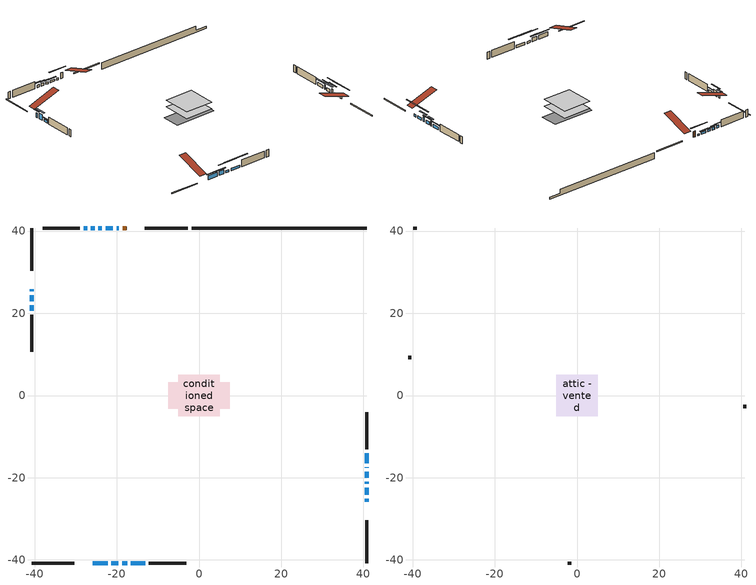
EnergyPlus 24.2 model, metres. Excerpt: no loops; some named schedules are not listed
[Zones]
conditioned space
 floor adiabatic (AdiabaticFloorConstruction): -5.1,-5.1 -5.1,5.1 5.1,5.1 5.1,-5.1 z0.79
 floor foundation (Slab1 construction): -7.45,-3.19 -7.45,3.19 7.45,3.19 7.45,-3.19 z-1.44
 wall outside (RimJoist1 construction): -2.74,40.74 -13.16,40.74 / -40.74,-40.74 -30.32,-40.74 / -40.74,40.74 -40.74,30.32 / 40.74,-40.74 40.74,-30.32 z0.79:1.09
 wall outside (AdiabaticWallConstruction 1): -17.63,40.74 -18.55,40.74 z0.79:2.82
 wall outside (AdiabaticWallConstruction): -40.74,25.85 -40.74,25.36 / 40.74,-21.47 40.74,-20.99 z0.79:2.39; -25.84,-40.74 -22.24,-40.74 / -21.31,-40.74 -19.63,-40.74 z0.79:2.19; -40.74,24.43 -40.74,22.93 z0.79:2.77; -40.74,22.01 -40.74,20.56 z0.79:1.63; 40.74,-25.85 40.74,-25.08 / 40.74,-24.15 40.74,-22.4 / -16.55,-40.74 -13.09,-40.74 z0.79:1.65; -19.47,40.74 -20.01,40.74 z0.79:1.38; -18.7,-40.74 -17.48,-40.74 z0.79:1.53; 40.74,-20.06 40.74,-18.56 z0.79:1.86; 40.74,-17.63 40.74,-17.45 z0.79:2.42; 40.74,-16.53 40.74,-14.01 z0.79:1.83; -20.94,40.74 -22.69,40.74 / -23.62,40.74 -24.48,40.74 z0.79:1.48; -25.41,40.74 -26.3,40.74 z0.79:1.73; -27.23,40.74 -28.07,40.74 z0.79:1.68
 wall outside (Wall1 construction): -29,40.74 -38.02,40.74 / -12.17,-40.74 -3.14,-40.74 / -40.74,19.63 -40.74,10.6 / 40.74,-13.08 40.74,-4.06 z0.79:3.23
 wall foundation (FoundationWall1 construction): -1.81,40.74,-1.44 -1.81,40.74,0.79 36.49,40.74,0.79 36.49,40.74,-0.71 40.74,40.74,-0.71 40.74,40.74,-1.44
 window (WindowConstruction 11): -40.74,25.84 -40.74,25.36 z0.79:2.39
 window (WindowConstruction 7): -25.84,-40.74 -22.24,-40.74 z0.79:2.19
 window (WindowConstruction 8): -21.31,-40.74 -19.63,-40.74 z0.79:2.19
 window (WindowConstruction 9): -40.74,24.43 -40.74,22.93 z0.79:2.77
 window (WindowConstruction 10): -40.74,22.01 -40.74,20.56 z0.79:1.63
 window (WindowConstruction 13): 40.74,-25.84 40.74,-25.08 z0.79:1.65
 window (WindowConstruction 14): 40.74,-24.15 40.74,-22.4 z0.79:1.65
 window (WindowConstruction 15): -19.48,40.74 -20.01,40.74 z0.79:1.38
 window (WindowConstruction 16): -18.7,-40.74 -17.48,-40.74 z0.79:1.53
 window (WindowConstruction 12): 40.74,-21.47 40.74,-20.99 z0.79:2.39
 window (WindowConstruction 17): -16.55,-40.74 -13.1,-40.74 z0.79:1.65
 window (WindowConstruction): 40.74,-20.06 40.74,-18.56 z0.79:1.86
 window (WindowConstruction 1): 40.74,-17.63 40.74,-17.46 z0.79:2.41
 window (WindowConstruction 2): 40.74,-16.53 40.74,-14.01 z0.79:1.83
 window (WindowConstruction 3): -20.94,40.74 -22.69,40.74 z0.79:1.48
 window (WindowConstruction 4): -23.62,40.74 -24.48,40.74 z0.79:1.48
 window (WindowConstruction 5): -25.41,40.74 -26.3,40.74 z0.79:1.73
 window (WindowConstruction 6): -27.23,40.74 -28.07,40.74 z0.79:1.68
 door (Door): -17.64,40.74 -18.55,40.74 z0.79:2.82
 ceiling adiabatic (AdiabaticFloorConstruction): 5.1,-5.1 5.1,5.1 -5.1,5.1 -5.1,-5.1 z0.79
attic - vented
 floor to conditioned space (Floor1 construction Reversed): -5.1,-5.1 -5.1,5.1 5.1,5.1 5.1,-5.1 z3.23
 wall outside (Wall2 construction): -38.95,40.74 -39.82,40.74 / -2.21,-40.74 -1.35,-40.74 / -40.74,9.67 -40.74,8.81 / 40.74,-3.13 40.74,-2.27 z0.79:3.23
 roof outside (Roof1 construction): -16.71,40.74,3.23 -16.71,30.81,6.54 -14.09,30.81,6.54 -14.09,40.74,3.23; -26.77,-40.74,3.23 -26.77,-30.81,6.54 -29.39,-30.81,6.54 -29.39,-40.74,3.23; -40.74,26.77,3.23 -30.81,26.77,6.54 -30.81,29.39,6.54 -40.74,29.39,3.23; 40.74,-26.77,3.23 30.81,-26.77,6.54 30.81,-29.39,6.54 40.74,-29.39,3.23
shading: -40.74,24.45 -40.74,26.76 -41.04,26.76 -41.04,24.45 z3.3; -21.63,-40.74 -26.45,-40.74 -26.45,-41.04 -21.63,-41.04 z2.8; -19.02,-40.74 -21.92,-40.74 -21.92,-41.04 -19.02,-41.04 z2.8; -40.74,21.72 -40.74,25.65 -41.04,25.65 -41.04,21.72 z3.99; -40.74,19.95 -40.74,22.61 -41.04,22.61 -41.04,19.95 z2.24; 40.74,-21.42 40.74,-29.5 41.04,-29.5 41.04,-21.42 z5.31; 40.74,-18.74 40.74,-27.81 41.04,-27.81 41.04,-18.74 z5.31; -23.06,40.74 -16.42,40.74 -16.42,41.04 -23.06,41.04 z4.43; -14.43,-40.74 -21.75,-40.74 -21.75,-41.04 -14.43,-41.04 z4.58; 40.74,-19.47 40.74,-22.99 41.04,-22.99 41.04,-19.47 z3.91; -10.04,-40.74 -19.6,-40.74 -19.6,-41.04 -10.04,-41.04 z4.7; 40.74,-17.34 40.74,-21.28 41.04,-21.28 41.04,-17.34 z3.08; 40.74,-16.24 40.74,-18.85 41.04,-18.85 41.04,-16.24 z3.63; 40.74,-13.1 40.74,-17.44 41.04,-17.44 41.04,-13.1 z2.74; -23.3,40.74 -20.33,40.74 -20.33,41.04 -23.3,41.04 z2.09; -25.09,40.74 -23.01,40.74 -23.01,41.04 -25.09,41.04 z2.09; -26.91,40.74 -24.8,40.74 -24.8,41.04 -26.91,41.04 z2.34; -28.98,40.74 -26.32,40.74 -26.32,41.04 -28.98,41.04 z2.59
[Building]
Building 1: Terrain=Suburbs
[Site:Location]
Calgary Intl AP_AB: Latitude {deg}=51.11; Longitude {deg}=-114.02; Time Zone {hr}=-7; Elevation {m}=1084; Keep Site Location Information=Yes
[Site:GroundTemperature:Shallow]
0.326196, -1.55603, -1.70677, -0.813554, 2.7722, 6.34125, 9.43543, 11.3955, 11.562, 9.96783, 6.95256, 3.49299
[Site:WaterMainsTemperature]
Calculation Method=Schedule; Temperature Schedule=mains temperature schedule
[Material] Roughness=Rough; Thermal Absorptance=0.9
Name | Thickness {m} | Conductivity {W/m-K} | Density {kg/m3} | Specific Heat {J/kg-K} | Solar Absorptance | Visible Absorptance
asphalt or fiberglass shingles | 0.00635 | 0.162714 | 1121.4 | 1465.45 | 0.4 | 0.4
ceiling loosefill ins | 0.254 | 0.0480833 | 16.02 | 1046.75 | 0.7 | 0.7
ceiling stud and cavity | 0.1397 | 0.205005 | 65.682 | 1177.47 | 0.7 | 0.7
concrete 4.0 in. | 0.1016 | 1.803125 | 2242.8 | 837.4 | 0.7 | 0.7
concrete 8.0 in. | 0.2032 | 1.803125 | 2242.8 | 837.4 | 0.7 | 0.7
door material | 0.04445 | 0.053851 | 512.64 | 1214.23 | 0.7 | 0.7
exterior vertical ins | 0.0795629 | 0.029427 | 32.04 | 1214.23 | 0.7 | 0.7
floor covering | 0.0127 | 0.0433444 | 54.468 | 1339.84 | 0.6 | 0.6
floor rigid ins; wall rigid ins 1 | 0.512978 | 0.029427 | 32.04 | 1214.23 | 0.7 | 0.7
floor stud and cavity | 0.1397 | 1.75129 | 37.0049 | 1207.88 | 0.7 | 0.7
furniture material conditioned space 1 | 0.1524 | 0.115458 | 640.8 | 1214.23 | 0.6 | 0.6
gypsum board | 0.0127 | 0.160291 | 801 | 837.4 | 0.6 | 0.6
gypsum board 1 | 0.0127 | 0.160291 | 801 | 837.4 | 0.7 | 0.7
osb sheathing 0.5 in. | 0.0127 | 0.115458 | 512.64 | 1214.23 | 0.7 | 0.7
osb sheathing 0.75 in. | 0.01905 | 0.115458 | 512.64 | 1214.23 | 0.7 | 0.7
osb sheathing 2.0 in. | 0.0508 | 0.115458 | 512.64 | 1214.23 | 0.7 | 0.7
rim joist rigid ins; wall rigid ins | 0.051816 | 0.029427 | 32.04 | 1214.23 | 0.7 | 0.7
rim joist stud and cavity | 0.0508 | 0.065039 | 125.044 | 1163.47 | 0.6 | 0.6
wall stud and cavity | 0.1397 | 0.785599 | 139.0536 | 1170.24 | 0.7 | 0.7
wall stud and cavity 1 | 0.0889 | 6.9971 | 50.32683 | 1063.81 | 0.6 | 0.6
wall stud and cavity 2 | 0.0889 | 0.380278 | 52.3479 | 1209.89 | 0.7 | 0.7
wall stud and cavity 3 | 0.0889 | 0.391764 | 83.0341 | 1211.67 | 0.7 | 0.7
wood siding | 0.0254 | 0.102417 | 544.68 | 1172.36 | 0.4 | 0.4
wood siding 1 | 0.00254 | 0.102417 | 544.68 | 1172.36 | 0.4 | 0.4
wood siding 2; wood siding 3; wood siding 4 | 0.0254 | 0.102417 | 544.68 | 1172.36 | 0.7 | 0.7
[WindowMaterial:SimpleGlazingSystem]
Name | U-Factor {W/m2-K} | Solar Heat Gain Coefficient
WindowMaterial | 1.84081 | 0.51
WindowMaterial 1 | 2.2025 | 0.38
WindowMaterial 10 | 1.885096 | 0.49
WindowMaterial 11 | 1.831155 | 0.51
WindowMaterial 12 | 1.967427 | 0.45
WindowMaterial 13 | 1.862384 | 0.5
WindowMaterial 14 | 2.11051 | 0.37
WindowMaterial 15 | 2.38873 | 0.49
WindowMaterial 16 | 1.86352 | 0.5
WindowMaterial 2 | 1.80447 | 0.53
WindowMaterial 3 | 1.910647 | 0.48
WindowMaterial 4 | 1.98787 | 0.44
WindowMaterial 5 | 1.92711 | 0.47
WindowMaterial 6 | 1.79084 | 0.53
WindowMaterial 7 | 1.788 | 0.54
WindowMaterial 8 | 1.947554 | 0.46
WindowMaterial 9 | 2.06906 | 0.54
[Construction]
AdiabaticFloorConstruction: floor stud and cavity, floor rigid ins, osb sheathing 0.75 in., floor covering
AdiabaticWallConstruction: wood siding 3, wall rigid ins 1, wall stud and cavity 2, gypsum board
AdiabaticWallConstruction 1: wood siding 4, wall rigid ins 1, wall stud and cavity 2, gypsum board
Door: door material
Floor1 construction Reversed: gypsum board, ceiling stud and cavity, ceiling loosefill ins
FoundationWall1 construction: concrete 8.0 in., gypsum board 1
furniture construction conditioned space 1: furniture material conditioned space 1
PartitionWallConstruction: gypsum board, wall stud and cavity 3, gypsum board
RimJoist1 construction: wood siding 2, rim joist rigid ins, osb sheathing 2.0 in., rim joist stud and cavity
Roof1 construction: asphalt or fiberglass shingles
Slab1 construction: concrete 4.0 in.
Wall1 construction: wood siding, wall rigid ins, osb sheathing 0.5 in., wall stud and cavity, gypsum board
Wall2 construction: wood siding 1, wall stud and cavity 1
WindowConstruction: WindowMaterial
WindowConstruction 1: WindowMaterial 1
WindowConstruction 10: WindowMaterial 10
WindowConstruction 11; WindowConstruction 12: WindowMaterial 11
WindowConstruction 13: WindowMaterial 12
WindowConstruction 14: WindowMaterial 13
WindowConstruction 15: WindowMaterial 14
WindowConstruction 16: WindowMaterial 15
WindowConstruction 17: WindowMaterial 16
WindowConstruction 2: WindowMaterial 2
WindowConstruction 3: WindowMaterial 3
WindowConstruction 4: WindowMaterial 4
WindowConstruction 5: WindowMaterial 5
WindowConstruction 6: WindowMaterial 6
WindowConstruction 7: WindowMaterial 7
WindowConstruction 8: WindowMaterial 8
WindowConstruction 9: WindowMaterial 9
[Zone] Multiplier=1; Part of Total Floor Area=Yes
Name | Volume {m3}
attic - vented | 55.8661
conditioned space | 502.4
[Space]
Name | Zone | Volume {m3}
attic - vented 1 | attic - vented | 55.8661
conditioned space 1 | conditioned space | 502.4
[ZoneInfiltration:EffectiveLeakageArea]
infil attic - vented 1: Zone or Space=attic - vented 1; Schedule=Always On Discrete; Effective Air Leakage Area {cm2}=3564.34; Stack Coefficient=0.000399757; Wind Coefficient=1.35088e-05
[ZoneMixing]
whole house fan mix: Zone or Space=attic - vented; Schedule=Always On Continuous; Design Flow Rate Calculation Method=Flow/Zone; Design Flow Rate {m3/s}=0; Source Zone or Space=conditioned space
[SurfaceProperty:ExposedFoundationPerimeter]
Slab1: Exposed Perimeter Calculation Method=TotalExposedPerimeter; Total Exposed Perimeter {m}=42.551
[InternalMass] Zone or ZoneList=conditioned space; Space or SpaceList=conditioned space 1
Name | Construction | Surface Area {m2}
furniture mass conditioned space 1 | furniture construction conditioned space 1 | 79.5801
partition wall mass | PartitionWallConstruction | 198.95
[Lights]
interior lighting: Zone or ZoneList or Space or SpaceList=conditioned space 1; Schedule=interior lighting schedule; Design Level Calculation Method=LightingLevel; Lighting Level {W}=343.2; Return Air Fraction=0; Fraction Radiant=0.6; Fraction Visible=0.2; Fraction Replaceable=1
[People]
occupants: Zone or ZoneList or Space or SpaceList=conditioned space 1; Number of People Schedule=occupants schedule; Number of People Calculation Method=People; Number of People=3; Fraction Radiant=0.314171; Sensible Heat Fraction=0.56303; Activity Level Schedule=occupants activity schedule; Carbon Dioxide Generation Rate {m3/s-W}=0; Enable ASHRAE 55 Comfort Warnings=No; Mean Radiant Temperature Calculation Type=EnclosureAveraged
[ElectricEquipment] Zone or ZoneList or Space or SpaceList=conditioned space 1; Design Level Calculation Method=EquipmentLevel
Name | Schedule | Design Level {W} | Fraction Latent | Fraction Radiant | Fraction Lost
clothes dryer | clothes dryer schedule | 140.772 | 0.015 | 0.081 | 0.85
clothes washer | clothes washer schedule | 32.1985 | 0.03 | 0.162 | 0.7
cooking range | cooking range schedule | 215.147 | 0.08 | 0.432 | 0.2
dishwasher | dishwasher schedule | 66.8632 | 0.3 | 0.18 | 0.4
fridge | fridge schedule | 72.9452 | 0 | 0.6 | 0
mech vent house fan | mech vent house fan schedule | 0 | 0 | 0 | 1
mech vent house fan cfis | mech vent house fan cfis schedule | 0 | 0 | 0 | 0
misc plug loads | misc plug loads schedule | 494.7 | 0.045 | 0.513 | 0.1
whole house fan | Always On Discrete | 0 | 0 | 0 | 1
[OtherEquipment] Zone or ZoneList or Space or SpaceList=conditioned space 1; Design Level Calculation Method=EquipmentLevel
Name | Fuel Type | Schedule | Design Level {W} | Fraction Latent | Fraction Radiant | Fraction Lost
clothes dryer 1 | Electricity | clothes dryer schedule | 0 | 0.015 | 0.081 | 0.85
cooking range 1 | Electricity | cooking range schedule | 0 | 0.08 | 0.432 | 0.2
general water use latent | None | general water use schedule | 62.594 | 1 | 0 | 0
general water use sensible | None | general water use schedule | -61.6891 | 0 | 0.6 | 0
mech vent house fan latent load | None | Always On Discrete | 0 | 1 | 0 | 0
mech vent house fan sensible load | None | Always On Discrete | 0 | 0 | 0 | 0
water heater energy adjustment1 | NaturalGas | Always On Discrete | 0.01 | 0 | 0 | 1
[ZoneInfiltration:DesignFlowRate] Zone or ZoneList or Space or SpaceList=conditioned space 1; Schedule=Always On Discrete; Design Flow Rate Calculation Method=Flow/Zone; Design Flow Rate {m3/s}=0
infil flow; natural vent flow; whole house fan flow
[Foundation:Kiva]
Foundation Kiva 1: Initial Indoor Air Temperature {C}=18; Wall Height Above Grade {m}=0.790011; Wall Depth Below Slab {m}=0.2032; Custom Block Material Name 1=exterior vertical ins; Custom Block Depth 1 {m}=2.23001; Custom Block X Position 1 {m}=0.2159; Custom Block Z Position 1 {m}=0
[Foundation:Kiva:Settings]
Soil Conductivity {W/m-K}=0.849921; Soil Density {kg/m3}=1842.3; Soil Specific Heat {J/kg-K}=418.7; Ground Solar Absorptivity=0.9; Ground Thermal Absorptivity=0.9; Ground Surface Roughness {m}=0.03; Far-Field Width {m}=40; Deep-Ground Boundary Condition=ZeroFlux; Deep-Ground Depth {m}=40; Minimum Cell Dimension {m}=0.2; Maximum Cell Growth Coefficient=3; Simulation Timestep=Timestep
[Exterior:Lights]
exterior lighting: Schedule=exterior lighting schedule; Design Level {W}=75.6
[Schedule:Constant]
Name | Hourly Value
Always On Continuous; mech vent house fan schedule; mech vent house fan cfis schedule; Always On Discrete | 1
occupants activity schedule | 117.228
fridge schedule | 0
[Schedule:Week:Daily]
interior lighting schedule Week Rule - Jan1-Jan27: interior lighting schedule day, interior lighting schedule day, interior lighting schedule day, interior lighting schedule day, interior lighting schedule day, interior lighting schedule day, interior lighting schedule day, interior lighting schedule default day, interior lighting schedule default day, interior lighting schedule default day, interior lighting schedule default day, interior lighting schedule default day
interior lighting schedule Week Rule - Jan28-Feb3: interior lighting schedule day, interior lighting schedule day, interior lighting schedule day, interior lighting schedule day, interior lighting schedule day 1, interior lighting schedule day 1, interior lighting schedule day 1, interior lighting schedule default day, interior lighting schedule default day, interior lighting schedule default day, interior lighting schedule default day, interior lighting schedule default day
interior lighting schedule Week Rule - Feb4-Feb24: interior lighting schedule day 1, interior lighting schedule day 1, interior lighting schedule day 1, interior lighting schedule day 1, interior lighting schedule day 1, interior lighting schedule day 1, interior lighting schedule day 1, interior lighting schedule default day, interior lighting schedule default day, interior lighting schedule default day, interior lighting schedule default day, interior lighting schedule default day
interior lighting schedule Week Rule - Feb25-Mar3: interior lighting schedule day 1, interior lighting schedule day 1, interior lighting schedule day 1, interior lighting schedule day 1, interior lighting schedule day 2, interior lighting schedule day 2, interior lighting schedule day 2, interior lighting schedule default day, interior lighting schedule default day, interior lighting schedule default day, interior lighting schedule default day, interior lighting schedule default day
interior lighting schedule Week Rule - Mar4-Mar31: interior lighting schedule day 2, interior lighting schedule day 2, interior lighting schedule day 2, interior lighting schedule day 2, interior lighting schedule day 2, interior lighting schedule day 2, interior lighting schedule day 2, interior lighting schedule default day, interior lighting schedule default day, interior lighting schedule default day, interior lighting schedule default day, interior lighting schedule default day
interior lighting schedule Week Rule - Apr1-Apr28: interior lighting schedule day 3, interior lighting schedule day 3, interior lighting schedule day 3, interior lighting schedule day 3, interior lighting schedule day 3, interior lighting schedule day 3, interior lighting schedule day 3, interior lighting schedule default day, interior lighting schedule default day, interior lighting schedule default day, interior lighting schedule default day, interior lighting schedule default day
interior lighting schedule Week Rule - Apr29-May5: interior lighting schedule day 3, interior lighting schedule day 3, interior lighting schedule day 4, interior lighting schedule day 4, interior lighting schedule day 4, interior lighting schedule day 4, interior lighting schedule day 4, interior lighting schedule default day, interior lighting schedule default day, interior lighting schedule default day, interior lighting schedule default day, interior lighting schedule default day
interior lighting schedule Week Rule - May6-May26: interior lighting schedule day 4, interior lighting schedule day 4, interior lighting schedule day 4, interior lighting schedule day 4, interior lighting schedule day 4, interior lighting schedule day 4, interior lighting schedule day 4, interior lighting schedule default day, interior lighting schedule default day, interior lighting schedule default day, interior lighting schedule default day, interior lighting schedule default day
interior lighting schedule Week Rule - May27-Jun2: interior lighting schedule day 4, interior lighting schedule day 4, interior lighting schedule day 4, interior lighting schedule day 4, interior lighting schedule day 4, interior lighting schedule day 5, interior lighting schedule day 5, interior lighting schedule default day, interior lighting schedule default day, interior lighting schedule default day, interior lighting schedule default day, interior lighting schedule default day
interior lighting schedule Week Rule - Jun3-Jun30: interior lighting schedule day 5, interior lighting schedule day 5, interior lighting schedule day 5, interior lighting schedule day 5, interior lighting schedule day 5, interior lighting schedule day 5, interior lighting schedule day 5, interior lighting schedule default day, interior lighting schedule default day, interior lighting schedule default day, interior lighting schedule default day, interior lighting schedule default day
interior lighting schedule Week Rule - Jul1-Jul28: interior lighting schedule day 6, interior lighting schedule day 6, interior lighting schedule day 6, interior lighting schedule day 6, interior lighting schedule day 6, interior lighting schedule day 6, interior lighting schedule day 6, interior lighting schedule default day, interior lighting schedule default day, interior lighting schedule default day, interior lighting schedule default day, interior lighting schedule default day
interior lighting schedule Week Rule - Jul29-Aug4: interior lighting schedule day 6, interior lighting schedule day 6, interior lighting schedule day 6, interior lighting schedule day 7, interior lighting schedule day 7, interior lighting schedule day 7, interior lighting schedule day 7, interior lighting schedule default day, interior lighting schedule default day, interior lighting schedule default day, interior lighting schedule default day, interior lighting schedule default day
interior lighting schedule Week Rule - Aug5-Aug25: interior lighting schedule day 7, interior lighting schedule day 7, interior lighting schedule day 7, interior lighting schedule day 7, interior lighting schedule day 7, interior lighting schedule day 7, interior lighting schedule day 7, interior lighting schedule default day, interior lighting schedule default day, interior lighting schedule default day, interior lighting schedule default day, interior lighting schedule default day
interior lighting schedule Week Rule - Aug26-Sep1: interior lighting schedule day 7, interior lighting schedule day 7, interior lighting schedule day 7, interior lighting schedule day 7, interior lighting schedule day 7, interior lighting schedule day 7, interior lighting schedule day 8, interior lighting schedule default day, interior lighting schedule default day, interior lighting schedule default day, interior lighting schedule default day, interior lighting schedule default day
interior lighting schedule Week Rule - Sep2-Sep29: interior lighting schedule day 8, interior lighting schedule day 8, interior lighting schedule day 8, interior lighting schedule day 8, interior lighting schedule day 8, interior lighting schedule day 8, interior lighting schedule day 8, interior lighting schedule default day, interior lighting schedule default day, interior lighting schedule default day, interior lighting schedule default day, interior lighting schedule default day
interior lighting schedule Week Rule - Sep30-Oct6: interior lighting schedule day 8, interior lighting schedule day 9, interior lighting schedule day 9, interior lighting schedule day 9, interior lighting schedule day 9, interior lighting schedule day 9, interior lighting schedule day 9, interior lighting schedule default day, interior lighting schedule default day, interior lighting schedule default day, interior lighting schedule default day, interior lighting schedule default day
interior lighting schedule Week Rule - Oct7-Oct27: interior lighting schedule day 9, interior lighting schedule day 9, interior lighting schedule day 9, interior lighting schedule day 9, interior lighting schedule day 9, interior lighting schedule day 9, interior lighting schedule day 9, interior lighting schedule default day, interior lighting schedule default day, interior lighting schedule default day, interior lighting schedule default day, interior lighting schedule default day
interior lighting schedule Week Rule - Oct28-Nov3: interior lighting schedule day 9, interior lighting schedule day 9, interior lighting schedule day 9, interior lighting schedule day 9, interior lighting schedule day 10, interior lighting schedule day 10, interior lighting schedule day 10, interior lighting schedule default day, interior lighting schedule default day, interior lighting schedule default day, interior lighting schedule default day, interior lighting schedule default day
interior lighting schedule Week Rule - Nov4-Nov24: interior lighting schedule day 10, interior lighting schedule day 10, interior lighting schedule day 10, interior lighting schedule day 10, interior lighting schedule day 10, interior lighting schedule day 10, interior lighting schedule day 10, interior lighting schedule default day, interior lighting schedule default day, interior lighting schedule default day, interior lighting schedule default day, interior lighting schedule default day
interior lighting schedule Week Rule - Nov25-Dec1: interior lighting schedule day 10, interior lighting schedule day 10, interior lighting schedule day 10, interior lighting schedule day 10, interior lighting schedule day 10, interior lighting schedule day 10, interior lighting schedule day 11, interior lighting schedule default day, interior lighting schedule default day, interior lighting schedule default day, interior lighting schedule default day, interior lighting schedule default day
interior lighting schedule Week Rule - Dec2-Dec31: interior lighting schedule day 11, interior lighting schedule day 11, interior lighting schedule day 11, interior lighting schedule day 11, interior lighting schedule day 11, interior lighting schedule day 11, interior lighting schedule day 11, interior lighting schedule default day, interior lighting schedule default day, interior lighting schedule default day, interior lighting schedule default day, interior lighting schedule default day
occupants schedule Week Rule - Jan1-Dec31: occupants schedule day, occupants schedule day, occupants schedule day, occupants schedule day, occupants schedule day, occupants schedule day, occupants schedule day, occupants schedule default day, occupants schedule default day, occupants schedule default day, occupants schedule default day, occupants schedule default day
clothes dryer schedule Week Rule - Jan1-Dec31: clothes dryer schedule day, clothes dryer schedule day, clothes dryer schedule day, clothes dryer schedule day, clothes dryer schedule day, clothes dryer schedule day, clothes dryer schedule day, clothes dryer schedule default day, clothes dryer schedule default day, clothes dryer schedule default day, clothes dryer schedule default day, clothes dryer schedule default day
clothes washer schedule Week Rule - Jan1-Dec31: clothes washer schedule day, clothes washer schedule day, clothes washer schedule day, clothes washer schedule day, clothes washer schedule day, clothes washer schedule day, clothes washer schedule day, clothes washer schedule default day, clothes washer schedule default day, clothes washer schedule default day, clothes washer schedule default day, clothes washer schedule default day
cooking range schedule Week Rule - Jan1-Dec31: cooking range schedule day, cooking range schedule day, cooking range schedule day, cooking range schedule day, cooking range schedule day, cooking range schedule day, cooking range schedule day, cooking range schedule default day, cooking range schedule default day, cooking range schedule default day, cooking range schedule default day, cooking range schedule default day
dishwasher schedule Week Rule - Jan1-Dec31: dishwasher schedule day, dishwasher schedule day, dishwasher schedule day, dishwasher schedule day, dishwasher schedule day, dishwasher schedule day, dishwasher schedule day, dishwasher schedule default day, dishwasher schedule default day, dishwasher schedule default day, dishwasher schedule default day, dishwasher schedule default day
misc plug loads schedule Week Rule - Jan1-Dec31: misc plug loads schedule day, misc plug loads schedule day, misc plug loads schedule day, misc plug loads schedule day, misc plug loads schedule day, misc plug loads schedule day, misc plug loads schedule day, misc plug loads schedule default day, misc plug loads schedule default day, misc plug loads schedule default day, misc plug loads schedule default day, misc plug loads schedule default day
general water use schedule Week Rule - Jan1-Dec31: general water use schedule day, general water use schedule day, general water use schedule day, general water use schedule day, general water use schedule day, general water use schedule day, general water use schedule day, general water use schedule default day, general water use schedule default day, general water use schedule default day, general water use schedule default day, general water use schedule default day
exterior lighting schedule Week Rule - Jan1-Jan27: exterior lighting schedule day, exterior lighting schedule day, exterior lighting schedule day, exterior lighting schedule day, exterior lighting schedule day, exterior lighting schedule day, exterior lighting schedule day, exterior lighting schedule default day, exterior lighting schedule default day, exterior lighting schedule default day, exterior lighting schedule default day, exterior lighting schedule default day
exterior lighting schedule Week Rule - Jan28-Feb3: exterior lighting schedule day, exterior lighting schedule day, exterior lighting schedule day, exterior lighting schedule day, exterior lighting schedule day 1, exterior lighting schedule day 1, exterior lighting schedule day 1, exterior lighting schedule default day, exterior lighting schedule default day, exterior lighting schedule default day, exterior lighting schedule default day, exterior lighting schedule default day
exterior lighting schedule Week Rule - Feb4-Feb24: exterior lighting schedule day 1, exterior lighting schedule day 1, exterior lighting schedule day 1, exterior lighting schedule day 1, exterior lighting schedule day 1, exterior lighting schedule day 1, exterior lighting schedule day 1, exterior lighting schedule default day, exterior lighting schedule default day, exterior lighting schedule default day, exterior lighting schedule default day, exterior lighting schedule default day
exterior lighting schedule Week Rule - Feb25-Mar3: exterior lighting schedule day 1, exterior lighting schedule day 1, exterior lighting schedule day 1, exterior lighting schedule day 1, exterior lighting schedule day 2, exterior lighting schedule day 2, exterior lighting schedule day 2, exterior lighting schedule default day, exterior lighting schedule default day, exterior lighting schedule default day, exterior lighting schedule default day, exterior lighting schedule default day
exterior lighting schedule Week Rule - Mar4-Mar31: exterior lighting schedule day 2, exterior lighting schedule day 2, exterior lighting schedule day 2, exterior lighting schedule day 2, exterior lighting schedule day 2, exterior lighting schedule day 2, exterior lighting schedule day 2, exterior lighting schedule default day, exterior lighting schedule default day, exterior lighting schedule default day, exterior lighting schedule default day, exterior lighting schedule default day
exterior lighting schedule Week Rule - Apr1-Apr28: exterior lighting schedule day 3, exterior lighting schedule day 3, exterior lighting schedule day 3, exterior lighting schedule day 3, exterior lighting schedule day 3, exterior lighting schedule day 3, exterior lighting schedule day 3, exterior lighting schedule default day, exterior lighting schedule default day, exterior lighting schedule default day, exterior lighting schedule default day, exterior lighting schedule default day
exterior lighting schedule Week Rule - Apr29-May5: exterior lighting schedule day 3, exterior lighting schedule day 3, exterior lighting schedule day 4, exterior lighting schedule day 4, exterior lighting schedule day 4, exterior lighting schedule day 4, exterior lighting schedule day 4, exterior lighting schedule default day, exterior lighting schedule default day, exterior lighting schedule default day, exterior lighting schedule default day, exterior lighting schedule default day
exterior lighting schedule Week Rule - May6-May26: exterior lighting schedule day 4, exterior lighting schedule day 4, exterior lighting schedule day 4, exterior lighting schedule day 4, exterior lighting schedule day 4, exterior lighting schedule day 4, exterior lighting schedule day 4, exterior lighting schedule default day, exterior lighting schedule default day, exterior lighting schedule default day, exterior lighting schedule default day, exterior lighting schedule default day
exterior lighting schedule Week Rule - May27-Jun2: exterior lighting schedule day 4, exterior lighting schedule day 4, exterior lighting schedule day 4, exterior lighting schedule day 4, exterior lighting schedule day 4, exterior lighting schedule day 5, exterior lighting schedule day 5, exterior lighting schedule default day, exterior lighting schedule default day, exterior lighting schedule default day, exterior lighting schedule default day, exterior lighting schedule default day
exterior lighting schedule Week Rule - Jun3-Jun30: exterior lighting schedule day 5, exterior lighting schedule day 5, exterior lighting schedule day 5, exterior lighting schedule day 5, exterior lighting schedule day 5, exterior lighting schedule day 5, exterior lighting schedule day 5, exterior lighting schedule default day, exterior lighting schedule default day, exterior lighting schedule default day, exterior lighting schedule default day, exterior lighting schedule default day
exterior lighting schedule Week Rule - Jul1-Jul28: exterior lighting schedule day 6, exterior lighting schedule day 6, exterior lighting schedule day 6, exterior lighting schedule day 6, exterior lighting schedule day 6, exterior lighting schedule day 6, exterior lighting schedule day 6, exterior lighting schedule default day, exterior lighting schedule default day, exterior lighting schedule default day, exterior lighting schedule default day, exterior lighting schedule default day
exterior lighting schedule Week Rule - Jul29-Aug4: exterior lighting schedule day 6, exterior lighting schedule day 6, exterior lighting schedule day 6, exterior lighting schedule day 7, exterior lighting schedule day 7, exterior lighting schedule day 7, exterior lighting schedule day 7, exterior lighting schedule default day, exterior lighting schedule default day, exterior lighting schedule default day, exterior lighting schedule default day, exterior lighting schedule default day
exterior lighting schedule Week Rule - Aug5-Aug25: exterior lighting schedule day 7, exterior lighting schedule day 7, exterior lighting schedule day 7, exterior lighting schedule day 7, exterior lighting schedule day 7, exterior lighting schedule day 7, exterior lighting schedule day 7, exterior lighting schedule default day, exterior lighting schedule default day, exterior lighting schedule default day, exterior lighting schedule default day, exterior lighting schedule default day
exterior lighting schedule Week Rule - Aug26-Sep1: exterior lighting schedule day 7, exterior lighting schedule day 7, exterior lighting schedule day 7, exterior lighting schedule day 7, exterior lighting schedule day 7, exterior lighting schedule day 7, exterior lighting schedule day 8, exterior lighting schedule default day, exterior lighting schedule default day, exterior lighting schedule default day, exterior lighting schedule default day, exterior lighting schedule default day
exterior lighting schedule Week Rule - Sep2-Sep29: exterior lighting schedule day 8, exterior lighting schedule day 8, exterior lighting schedule day 8, exterior lighting schedule day 8, exterior lighting schedule day 8, exterior lighting schedule day 8, exterior lighting schedule day 8, exterior lighting schedule default day, exterior lighting schedule default day, exterior lighting schedule default day, exterior lighting schedule default day, exterior lighting schedule default day
exterior lighting schedule Week Rule - Sep30-Oct6: exterior lighting schedule day 8, exterior lighting schedule day 9, exterior lighting schedule day 9, exterior lighting schedule day 9, exterior lighting schedule day 9, exterior lighting schedule day 9, exterior lighting schedule day 9, exterior lighting schedule default day, exterior lighting schedule default day, exterior lighting schedule default day, exterior lighting schedule default day, exterior lighting schedule default day
exterior lighting schedule Week Rule - Oct7-Oct27: exterior lighting schedule day 9, exterior lighting schedule day 9, exterior lighting schedule day 9, exterior lighting schedule day 9, exterior lighting schedule day 9, exterior lighting schedule day 9, exterior lighting schedule day 9, exterior lighting schedule default day, exterior lighting schedule default day, exterior lighting schedule default day, exterior lighting schedule default day, exterior lighting schedule default day
[Schedule:Year]
interior lighting schedule: interior lighting schedule Week Rule - Jan1-Jan27, 1, 1, 1, 27, interior lighting schedule Week Rule - Jan28-Feb3, 1, 28, 2, 3, interior lighting schedule Week Rule - Feb4-Feb24, 2, 4, 2, 24, interior lighting schedule Week Rule - Feb25-Mar3, 2, 25, 3, 3, interior lighting schedule Week Rule - Mar4-Mar31, 3, 4, 3, 31, interior lighting schedule Week Rule - Apr1-Apr28, 4, 1, 4, 28, interior lighting schedule Week Rule - Apr29-May5, 4, 29, 5, 5, interior lighting schedule Week Rule - May6-May26, 5, 6, 5, 26, interior lighting schedule Week Rule - May27-Jun2, 5, 27, 6, 2, interior lighting schedule Week Rule - Jun3-Jun30, 6, 3, 6, 30, interior lighting schedule Week Rule - Jul1-Jul28, 7, 1, 7, 28, interior lighting schedule Week Rule - Jul29-Aug4, 7, 29, 8, 4, interior lighting schedule Week Rule - Aug5-Aug25, 8, 5, 8, 25, interior lighting schedule Week Rule - Aug26-Sep1, 8, 26, 9, 1, interior lighting schedule Week Rule - Sep2-Sep29, 9, 2, 9, 29, interior lighting schedule Week Rule - Sep30-Oct6, 9, 30, 10, 6, interior lighting schedule Week Rule - Oct7-Oct27, 10, 7, 10, 27, interior lighting schedule Week Rule - Oct28-Nov3, 10, 28, 11, 3, interior lighting schedule Week Rule - Nov4-Nov24, 11, 4, 11, 24, interior lighting schedule Week Rule - Nov25-Dec1, 11, 25, 12, 1, interior lighting schedule Week Rule - Dec2-Dec31, 12, 2, 12, 31
occupants schedule: occupants schedule Week Rule - Jan1-Dec31, 1, 1, 12, 31
clothes dryer schedule: clothes dryer schedule Week Rule - Jan1-Dec31, 1, 1, 12, 31
clothes washer schedule: clothes washer schedule Week Rule - Jan1-Dec31, 1, 1, 12, 31
cooking range schedule: cooking range schedule Week Rule - Jan1-Dec31, 1, 1, 12, 31
dishwasher schedule: dishwasher schedule Week Rule - Jan1-Dec31, 1, 1, 12, 31
misc plug loads schedule: misc plug loads schedule Week Rule - Jan1-Dec31, 1, 1, 12, 31
general water use schedule: general water use schedule Week Rule - Jan1-Dec31, 1, 1, 12, 31
exterior lighting schedule: exterior lighting schedule Week Rule - Jan1-Jan27, 1, 1, 1, 27, exterior lighting schedule Week Rule - Jan28-Feb3, 1, 28, 2, 3, exterior lighting schedule Week Rule - Feb4-Feb24, 2, 4, 2, 24, exterior lighting schedule Week Rule - Feb25-Mar3, 2, 25, 3, 3, exterior lighting schedule Week Rule - Mar4-Mar31, 3, 4, 3, 31, exterior lighting schedule Week Rule - Apr1-Apr28, 4, 1, 4, 28, exterior lighting schedule Week Rule - Apr29-May5, 4, 29, 5, 5, exterior lighting schedule Week Rule - May6-May26, 5, 6, 5, 26, exterior lighting schedule Week Rule - May27-Jun2, 5, 27, 6, 2, exterior lighting schedule Week Rule - Jun3-Jun30, 6, 3, 6, 30, exterior lighting schedule Week Rule - Jul1-Jul28, 7, 1, 7, 28, exterior lighting schedule Week Rule - Jul29-Aug4, 7, 29, 8, 4, exterior lighting schedule Week Rule - Aug5-Aug25, 8, 5, 8, 25, exterior lighting schedule Week Rule - Aug26-Sep1, 8, 26, 9, 1, exterior lighting schedule Week Rule - Sep2-Sep29, 9, 2, 9, 29, exterior lighting schedule Week Rule - Sep30-Oct6, 9, 30, 10, 6, exterior lighting schedule Week Rule - Oct7-Oct27, 10, 7, 10, 27, exterior lighting schedule Week Rule - Oct28-Nov3, 10, 28, 11, 3, exterior lighting schedule Week Rule - Nov4-Nov24, 11, 4, 11, 24, exterior lighting schedule Week Rule - Nov25-Dec1, 11, 25, 12, 1, exterior lighting schedule Week Rule - Dec2-Dec31, 12, 2, 12, 31
[Schedule:Compact]
mains temperature schedule: Through: 01/01, For: AllDays, Until: 24:00, 5.30611, Through: 01/02, For: AllDays, Until: 24:00, 5.24556, Through: 01/03, For: AllDays, Until: 24:00, 5.18611, Through: 01/04, For: AllDays, Until: 24:00, 5.12778, Through: 01/05, For: AllDays, Until: 24:00, 5.07, Through: 01/06, For: AllDays, Until: 24:00, 5.01278, Through: 01/07, For: AllDays, Until: 24:00, 4.95722, Through: 01/08, For: AllDays, Until: 24:00, 4.90222, Through: 01/09, For: AllDays, Until: 24:00, 4.84778, Through: 01/10, For: AllDays, Until: 24:00, 4.795, Through: 01/11, For: AllDays, Until: 24:00, 4.74278, Through: 01/12, For: AllDays, Until: 24:00, 4.69167, Through: 01/13, For: AllDays, Until: 24:00, 4.64111, Through: 01/14, For: AllDays, Until: 24:00, 4.59222, Through: 01/15, For: AllDays, Until: 24:00, 4.54389, Through: 01/16, For: AllDays, Until: 24:00, 4.49722, Through: 01/17, For: AllDays, Until: 24:00, 4.45111, Through: 01/18, For: AllDays, Until: 24:00, 4.40611, Through: 01/19, For: AllDays, Until: 24:00, 4.36222, Through: 01/20, For: AllDays, Until: 24:00, 4.32, Through: 01/21, For: AllDays, Until: 24:00, 4.27833, Through: 01/22, For: AllDays, Until: 24:00, 4.23778, Through: 01/23, For: AllDays, Until: 24:00, 4.19833, Through: 01/24, For: AllDays, Until: 24:00, 4.16056, Through: 01/25, For: AllDays, Until: 24:00, 4.12333, Through: 01/26, For: AllDays, Until: 24:00, 4.08778, Through: 01/27, For: AllDays, Until: 24:00, 4.05278, Through: 01/28, For: AllDays, Until: 24:00, 4.01944, Through: 01/29, For: AllDays, Until: 24:00, 3.98722, Through: 01/30, For: AllDays, Until: 24:00, 3.95611, Through: 01/31, For: AllDays, Until: 24:00, 3.92667, Through: 02/01, For: AllDays, Until: 24:00, 3.89778, Through: 02/02, For: AllDays, Until: 24:00, 3.87056, Through: 02/03, For: AllDays, Until: 24:00, 3.84444, Through: 02/04, For: AllDays, Until: 24:00, 3.82, Through: 02/05, For: AllDays, Until: 24:00, 3.79611, Through: 02/06, For: AllDays, Until: 24:00, 3.77389, Through: 02/07, For: AllDays, Until: 24:00, 3.75333, Through: 02/08, For: AllDays, Until: 24:00, 3.73333, Through: 02/09, For: AllDays, Until: 24:00, 3.715, Through: 02/10, For: AllDays, Until: 24:00, 3.69778, Through: 02/11, For: AllDays, Until: 24:00, 3.68222, Through: 02/12, For: AllDays, Until: 24:00, 3.66778, Through: 02/13, For: AllDays, Until: 24:00, 3.65444, Through: 02/14, For: AllDays, Until: 24:00, 3.64278, Through: 02/15, For: AllDays, Until: 24:00, 3.63222, Through: 02/16, For: AllDays, Until: 24:00, 3.62278, Through: 02/17, For: AllDays, Until: 24:00, 3.615, Through: 02/18, For: AllDays, Until: 24:00, 3.60833, Through: 02/19, For: AllDays, Until: 24:00, 3.60333, Through: 02/20, For: AllDays, Until: 24:00, 3.59944, Through: 02/21, For: AllDays, Until: 24:00, 3.59667, Through: 02/22, For: AllDays, Until: 24:00, 3.59556, Through: 02/23, For: AllDays, Until: 24:00, 3.59556, Through: 02/24, For: AllDays, Until: 24:00, 3.59722, Through: 02/25, For: AllDays, Until: 24:00, 3.6, Through: 02/26, For: AllDays, Until: 24:00, 3.60389, Through: 02/27, For: AllDays, Until: 24:00, 3.60944, Through: 02/28, For: AllDays, Until: 24:00, 3.61611, Through: 03/01, For: AllDays, Until: 24:00, 3.62444, Through: 03/02, For: AllDays, Until: 24:00, 3.63333, Through: 03/03, For: AllDays, Until: 24:00, 3.64444, Through: 03/04, For: AllDays, Until: 24:00, 3.65611, Through: 03/05, For: AllDays, Until: 24:00, 3.67, Through: 03/06, For: AllDays, Until: 24:00, 3.68444, Through: 03/07, For: AllDays, Until: 24:00, 3.70056, Through: 03/08, For: AllDays, Until: 24:00, 3.71778, Through: 03/09, For: AllDays, Until: 24:00, 3.73611, Through: 03/10, For: AllDays, Until: 24:00, 3.75611, Through: 03/11, For: AllDays, Until: 24:00, 3.77722, Through: 03/12, For: AllDays, Until: 24:00, 3.79944, Through: 03/13, For: AllDays, Until: 24:00, 3.82333, Through: 03/14, For: AllDays, Until: 24:00, 3.84833, Through: 03/15, For: AllDays, Until: 24:00, 3.87444, Through: 03/16, For: AllDays, Until: 24:00, 3.90222, Through: 03/17, For: AllDays, Until: 24:00, 3.93056, Through: 03/18, For: AllDays, Until: 24:00, 3.96056, Through: 03/19, For: AllDays, Until: 24:00, 3.99167, Through: 03/20, For: AllDays, Until: 24:00, 4.02444, Through: 03/21, For: AllDays, Until: 24:00, 4.05778, Through: 03/22, For: AllDays, Until: 24:00, 4.09278, Through: 03/23, For: AllDays, Until: 24:00, 4.12833, Through: 03/24, For: AllDays, Until: 24:00, 4.16556, Through: 03/25, For: AllDays, Until: 24:00, 4.20389, Through: 03/26, For: AllDays, Until: 24:00, 4.24333, Through: 03/27, For: AllDays, Until: 24:00, 4.28389, Through: 03/28, For: AllDays, Until: 24:00, 4.32611, Through: 03/29, For: AllDays, Until: 24:00, 4.36889, Through: 03/30, For: AllDays, Until: 24:00, 4.41278, Through: 03/31, For: AllDays, Until: 24:00, 4.45778, Through: 04/01, For: AllDays, Until: 24:00, 4.50389, Through: 04/02, For: AllDays, Until: 24:00, 4.55111, Through: 04/03, For: AllDays, Until: 24:00, 4.59944, Through: 04/04, For: AllDays, Until: 24:00, 4.64833, Through: 04/05, For: AllDays, Until: 24:00, 4.69889, Through: 04/06, For: AllDays, Until: 24:00, 4.75, Through: 04/07, For: AllDays, Until: 24:00, 4.80222, Through: 04/08, For: AllDays, Until: 24:00, 4.85556, Through: 04/09, For: AllDays, Until: 24:00, 4.91, Through: 04/10, For: AllDays, Until: 24:00, 4.965, Through: 04/11, For: AllDays, Until: 24:00, 5.02111, Through: 04/12, For: AllDays, Until: 24:00, 5.07833, Through: 04/13, For: AllDays, Until: 24:00, 5.13611, Through: 04/14, For: AllDays, Until: 24:00, 5.195, Through: 04/15, For: AllDays, Until: 24:00, 5.25444, Through: 04/16, For: AllDays, Until: 24:00, 5.315, Through: 04/17, For: AllDays, Until: 24:00, 5.37611, Through: 04/18, For: AllDays, Until: 24:00, 5.43833, Through: 04/19, For: AllDays, Until: 24:00, 5.50111, Through: 04/20, For: AllDays, Until: 24:00, 5.565, Through: 04/21, For: AllDays, Until: 24:00, 5.62944, Through: 04/22, For: AllDays, Until: 24:00, 5.69444, Through: 04/23, For: AllDays, Until: 24:00, 5.76, Through: 04/24, For: AllDays, Until: 24:00, 5.82667, Through: 04/25, For: AllDays, Until: 24:00, 5.89389, Through: 04/26, For: AllDays, Until: 24:00, 5.96167, Through: 04/27, For: AllDays, Until: 24:00, 6.03056, Through: 04/28, For: AllDays, Until: 24:00, 6.09944, Through: 04/29, For: AllDays, Until: 24:00, 6.16944, Through: 04/30, For: AllDays, Until: 24:00, 6.23944, Through: 05/01, For: AllDays, Until: 24:00, 6.31056, Through: 05/02, For: AllDays, Until: 24:00, 6.38167, Through: 05/03, For: AllDays, Until: 24:00, 6.45333, Through: 05/04, For: AllDays, Until: 24:00, 6.52611, Through: 05/05, For: AllDays, Until: 24:00, 6.59889, Through: 05/06, For: AllDays, Until: 24:00, 6.67167, Through: 05/07, For: AllDays, Until: 24:00, 6.74556, Through: 05/08, For: AllDays, Until: 24:00, 6.81944, Through: 05/09, For: AllDays, Until: 24:00, 6.89389, Through: 05/10, For: AllDays, Until: 24:00, 6.96889, Through: 05/11, For: AllDays, Until: 24:00, 7.04389, Through: 05/12, For: AllDays, Until: 24:00, 7.11944, Through: 05/13, For: AllDays, Until: 24:00, 7.195, Through: 05/14, For: AllDays, Until: 24:00, 7.27111, Through: 05/15, For: AllDays, Until: 24:00, 7.34722, Through: 05/16, For: AllDays, Until: 24:00, 7.42389, Through: 05/17, For: AllDays, Until: 24:00, 7.50056, Through: 05/18, For: AllDays, Until: 24:00, 7.57722, Through: 05/19, For: AllDays, Until: 24:00, 7.65444, Through: 05/20, For: AllDays, Until: 24:00, 7.73167, Through: 05/21, For: AllDays, Until: 24:00, 7.80889, Through: 05/22, For: AllDays, Until: 24:00, 7.88611, Through: 05/23, For: AllDays, Until: 24:00, 7.96333, Through: 05/24, For: AllDays, Until: 24:00, 8.04111, Through: 05/25, For: AllDays, Until: 24:00, 8.11833, Through: 05/26, For: AllDays, Until: 24:00, 8.19611, Through: 05/27, For: AllDays, Until: 24:00, 8.27333, Through: 05/28, For: AllDays, Until: 24:00, 8.35056, Through: 05/29, For: AllDays, Until: 24:00, 8.42778, Through: 05/30, For: AllDays, Until: 24:00, 8.505, Through: 05/31, For: AllDays, Until: 24:00, 8.58222, Through: 06/01, For: AllDays, Until: 24:00, 8.65889, Through: 06/02, For: AllDays, Until: 24:00, 8.73556, Through: 06/03, For: AllDays, Until: 24:00, 8.81222, Through: 06/04, For: AllDays, Until: 24:00, 8.88889, Through: 06/05, For: AllDays, Until: 24:00, 8.965, Through: 06/06, For: AllDays, Until: 24:00, 9.04056, Through: 06/07, For: AllDays, Until: 24:00, 9.11611, Through: 06/08, For: AllDays, Until: 24:00, 9.19167, Through: 06/09, For: AllDays, Until: 24:00, 9.26667, Through: 06/10, For: AllDays, Until: 24:00, 9.34111, Through: 06/11, For: AllDays, Until: 24:00, 9.41556, Through: 06/12, For: AllDays, Until: 24:00, 9.48889, Through: 06/13, For: AllDays, Until: 24:00, 9.56278, Through: 06/14, For: AllDays, Until: 24:00, 9.63556, Through: 06/15, For: AllDays, Until: 24:00, 9.70833, Through: 06/16, For: AllDays, Until: 24:00, 9.78, Through: 06/17, For: AllDays, Until: 24:00, 9.85167, Through: 06/18, For: AllDays, Until: 24:00, 9.92278, Through: 06/19, For: AllDays, Until: 24:00, 9.99333, Through: 06/20, For: AllDays, Until: 24:00, 10.0633, Through: 06/21, For: AllDays, Until: 24:00, 10.1328, Through: 06/22, For: AllDays, Until: 24:00, 10.2011, Through: 06/23, For: AllDays, Until: 24:00, 10.2694, Through: 06/24, For: AllDays, Until: 24:00, 10.3367, Through: 06/25, For: AllDays, Until: 24:00, 10.4039, Through: 06/26, For: AllDays, Until: 24:00, 10.47, Through: 06/27, For: AllDays, Until: 24:00, 10.5356, Through: 06/28, For: AllDays, Until: 24:00, 10.6, Through: 06/29, For: AllDays, Until: 24:00, 10.6639, Through: 06/30, For: AllDays, Until: 24:00, 10.7272, Through: 07/01, For: AllDays, Until: 24:00, 10.7894, Through: 07/02, For: AllDays, Until: 24:00, 10.8511, Through: 07/03, For: AllDays, Until: 24:00, 10.9122, Through: 07/04, For: AllDays, Until: 24:00, 10.9722, Through: 07/05, For: AllDays, Until: 24:00, 11.0311, Through: 07/06, For: AllDays, Until: 24:00, 11.0894, Through: 07/07, For: AllDays, Until: 24:00, 11.1467, Through: 07/08, For: AllDays, Until: 24:00, 11.2033, Through: 07/09, For: AllDays, Until: 24:00, 11.2589, Through: 07/10, For: AllDays, Until: 24:00, 11.3133, Through: 07/11, For: AllDays, Until: 24:00, 11.3672, Through: 07/12, For: AllDays, Until: 24:00, 11.42, Through: 07/13, For: AllDays, Until: 24:00, 11.4717, Through: 07/14, For: AllDays, Until: 24:00, 11.5222, Through: 07/15, For: AllDays, Until: 24:00, 11.5717, Through: 07/16, For: AllDays, Until: 24:00, 11.6206, Through: 07/17, For: AllDays, Until: 24:00, 11.6683, Through: 07/18, For: AllDays, Until: 24:00, 11.715, Through: 07/19, For: AllDays, Until: 24:00, 11.76, Through: 07/20, For: AllDays, Until: 24:00, 11.8044, Through: 07/21, For: AllDays, Until: 24:00, 11.8478, Through: 07/22, For: AllDays, Until: 24:00, 11.89, Through: 07/23, For: AllDays, Until: 24:00, 11.9311, Through: 07/24, For: AllDays, Until: 24:00, 11.9711, Through: 07/25, For: AllDays, Until: 24:00, 12.01, Through: 07/26, For: AllDays, Until: 24:00, 12.0478, Through: 07/27, For: AllDays, Until: 24:00, 12.0839, Through: 07/28, For: AllDays, Until: 24:00, 12.1194, Through: 07/29, For: AllDays, Until: 24:00, 12.1533, Through: 07/30, For: AllDays, Until: 24:00, 12.1861, Through: 07/31, For: AllDays, Until: 24:00, 12.2178, Through: 08/01, For: AllDays, Until: 24:00, 12.2483, Through: 08/02, For: AllDays, Until: 24:00, 12.2778, Through: 08/03, For: AllDays, Until: 24:00, 12.3056, Through: 08/04, For: AllDays, Until: 24:00, 12.3322, Through: 08/05, For: AllDays, Until: 24:00, 12.3578, Through: 08/06, For: AllDays, Until: 24:00, 12.3822, Through: 08/07, For: AllDays, Until: 24:00, 12.405, Through: 08/08, For: AllDays, Until: 24:00, 12.4267, Through: 08/09, For: AllDays, Until: 24:00, 12.4472, Through: 08/10, For: AllDays, Until: 24:00, 12.4661, Through: 08/11, For: AllDays, Until: 24:00, 12.4839, Through: 08/12, For: AllDays, Until: 24:00, 12.5006, Through: 08/13, For: AllDays, Until: 24:00, 12.5156, Through: 08/14, For: AllDays, Until: 24:00, 12.5294, Through: 08/15, For: AllDays, Until: 24:00, 12.5422, Through: 08/16, For: AllDays, Until: 24:00, 12.5533, Through: 08/17, For: AllDays, Until: 24:00, 12.5633, Through: 08/18, For: AllDays, Until: 24:00, 12.5722, Through: 08/19, For: AllDays, Until: 24:00, 12.5794, Through: 08/20, For: AllDays, Until: 24:00, 12.585, Through: 08/21, For: AllDays, Until: 24:00, 12.59, Through: 08/22, For: AllDays, Until: 24:00, 12.5933, Through: 08/23, For: AllDays, Until: 24:00, 12.595, Through: 08/24, For: AllDays, Until: 24:00, 12.5961, Through: 08/25, For: AllDays, Until: 24:00, 12.595, Through: 08/26, For: AllDays, Until: 24:00, 12.5933, Through: 08/27, For: AllDays, Until: 24:00, 12.59, Through: 08/28, For: AllDays, Until: 24:00, 12.585, Through: 08/29, For: AllDays, Until: 24:00, 12.5789, Through: 08/30, For: AllDays, Until: 24:00, 12.5717, Through: 08/31, For: AllDays, Until: 24:00, 12.5633, Through: 09/01, For: AllDays, Until: 24:00, 12.5533, Through: 09/02, For: AllDays, Until: 24:00, 12.5417, Through: 09/03, For: AllDays, Until: 24:00, 12.5289, Through: 09/04, For: AllDays, Until: 24:00, 12.515, Through: 09/05, For: AllDays, Until: 24:00, 12.5, Through: 09/06, For: AllDays, Until: 24:00, 12.4833, Through: 09/07, For: AllDays, Until: 24:00, 12.4656, Through: 09/08, For: AllDays, Until: 24:00, 12.4467, Through: 09/09, For: AllDays, Until: 24:00, 12.4261, Through: 09/10, For: AllDays, Until: 24:00, 12.4044, Through: 09/11, For: AllDays, Until: 24:00, 12.3811, Through: 09/12, For: AllDays, Until: 24:00, 12.3572, Through: 09/13, For: AllDays, Until: 24:00, 12.3317, Through: 09/14, For: AllDays, Until: 24:00, 12.3044, Through: 09/15, For: AllDays, Until: 24:00, 12.2767, Through: 09/16, For: AllDays, Until: 24:00, 12.2472, Through: 09/17, For: AllDays, Until: 24:00, 12.2167, Through: 09/18, For: AllDays, Until: 24:00, 12.185, Through: 09/19, For: AllDays, Until: 24:00, 12.1522, Through: 09/20, For: AllDays, Until: 24:00, 12.1183, Through: 09/21, For: AllDays, Until: 24:00, 12.0828, Through: 09/22, For: AllDays, Until: 24:00, 12.0461, Through: 09/23, For: AllDays, Until: 24:00, 12.0089, Through: 09/24, For: AllDays, Until: 24:00, 11.97, Through: 09/25, For: AllDays, Until: 24:00, 11.93, Through: 09/26, For: AllDays, Until: 24:00, 11.8889, Through: 09/27, For: AllDays, Until: 24:00, 11.8467, Through: 09/28, For: AllDays, Until: 24:00, 11.8033, Through: 09/29, For: AllDays, Until: 24:00, 11.7589, Through: 09/30, For: AllDays, Until: 24:00, 11.7133, Through: 10/01, For: AllDays, Until: 24:00, 11.6667, Through: 10/02, For: AllDays, Until: 24:00, 11.6189, Through: 10/03, For: AllDays, Until: 24:00, 11.5706, Through: 10/04, For: AllDays, Until: 24:00, 11.5206, Through: 10/05, For: AllDays, Until: 24:00, 11.47, Through: 10/06, For: AllDays, Until: 24:00, 11.4183, Through: 10/07, For: AllDays, Until: 24:00, 11.3656, Through: 10/08, For: AllDays, Until: 24:00, 11.3117, Through: 10/09, For: AllDays, Until: 24:00, 11.2572, Through: 10/10, For: AllDays, Until: 24:00, 11.2017, Through: 10/11, For: AllDays, Until: 24:00, 11.145, Through: 10/12, For: AllDays, Until: 24:00, 11.0878, Through: 10/13, For: AllDays, Until: 24:00, 11.0294, Through: 10/14, For: AllDays, Until: 24:00, 10.97, Through: 10/15, For: AllDays, Until: 24:00, 10.91, Through: 10/16, For: AllDays, Until: 24:00, 10.8494, Through: 10/17, For: AllDays, Until: 24:00, 10.7878, Through: 10/18, For: AllDays, Until: 24:00, 10.725, Through: 10/19, For: AllDays, Until: 24:00, 10.6617, Through: 10/20, For: AllDays, Until: 24:00, 10.5978, Through: 10/21, For: AllDays, Until: 24:00, 10.5333, Through: 10/22, For: AllDays, Until: 24:00, 10.4678, Through: 10/23, For: AllDays, Until: 24:00, 10.4017, Through: 10/24, For: AllDays, Until: 24:00, 10.3344, Through: 10/25, For: AllDays, Until: 24:00, 10.2672, Through: 10/26, For: AllDays, Until: 24:00, 10.1989, Through: 10/27, For: AllDays, Until: 24:00, 10.1306, Through: 10/28, For: AllDays, Until: 24:00, 10.0611, Through: 10/29, For: AllDays, Until: 24:00, 9.99111, Through: 10/30, For: AllDays, Until: 24:00, 9.92056, Through: 10/31, For: AllDays, Until: 24:00, 9.84944, Through: 11/01, For: AllDays, Until: 24:00, 9.77778, Through: 11/02, For: AllDays, Until: 24:00, 9.70556, Through: 11/03, For: AllDays, Until: 24:00, 9.63333, Through: 11/04, For: AllDays, Until: 24:00, 9.56, Through: 11/05, For: AllDays, Until: 24:00, 9.48667, Through: 11/06, For: AllDays, Until: 24:00, 9.41278, Through: 11/07, For: AllDays, Until: 24:00, 9.33889, Through: 11/08, For: AllDays, Until: 24:00, 9.26389, Through: 11/09, For: AllDays, Until: 24:00, 9.18889, Through: 11/10, For: AllDays, Until: 24:00, 9.11389, Through: 11/11, For: AllDays, Until: 24:00, 9.03833, Through: 11/12, For: AllDays, Until: 24:00, 8.96222, Through: 11/13, For: AllDays, Until: 24:00, 8.88611, Through: 11/14, For: AllDays, Until: 24:00, 8.81, Through: 11/15, For: AllDays, Until: 24:00, 8.73333, Through: 11/16, For: AllDays, Until: 24:00, 8.65667, Through: 11/17, For: AllDays, Until: 24:00, 8.57944, Through: 11/18, For: AllDays, Until: 24:00, 8.50278, Through: 11/19, For: AllDays, Until: 24:00, 8.42556, Through: 11/20, For: AllDays, Until: 24:00, 8.34833, Through: 11/21, For: AllDays, Until: 24:00, 8.27056, Through: 11/22, For: AllDays, Until: 24:00, 8.19333, Through: 11/23, For: AllDays, Until: 24:00, 8.11611, Through: 11/24, For: AllDays, Until: 24:00, 8.03833, Through: 11/25, For: AllDays, Until: 24:00, 7.96111, Through: 11/26, For: AllDays, Until: 24:00, 7.88389, Through: 11/27, For: AllDays, Until: 24:00, 7.80611, Through: 11/28, For: AllDays, Until: 24:00, 7.72889, Through: 11/29, For: AllDays, Until: 24:00, 7.65222, Through: 11/30, For: AllDays, Until: 24:00, 7.575, Through: 12/01, For: AllDays, Until: 24:00, 7.49833, Through: 12/02, For: AllDays, Until: 24:00, 7.42167, Through: 12/03, For: AllDays, Until: 24:00, 7.345, Through: 12/04, For: AllDays, Until: 24:00, 7.26889, Through: 12/05, For: AllDays, Until: 24:00, 7.19278, Through: 12/06, For: AllDays, Until: 24:00, 7.11722, Through: 12/07, For: AllDays, Until: 24:00, 7.04167, Through: 12/08, For: AllDays, Until: 24:00, 6.96667, Through: 12/09, For: AllDays, Until: 24:00, 6.89167, Through: 12/10, For: AllDays, Until: 24:00, 6.81722, Through: 12/11, For: AllDays, Until: 24:00, 6.74333, Through: 12/12, For: AllDays, Until: 24:00, 6.66944, Through: 12/13, For: AllDays, Until: 24:00, 6.59611, Through: 12/14, For: AllDays, Until: 24:00, 6.52333, Through: 12/15, For: AllDays, Until: 24:00, 6.45111, Through: 12/16, For: AllDays, Until: 24:00, 6.37944, Through: 12/17, For: AllDays, Until: 24:00, 6.30778, Through: 12/18, For: AllDays, Until: 24:00, 6.23722, Through: 12/19, For: AllDays, Until: 24:00, 6.16667, Through: 12/20, For: AllDays, Until: 24:00, 6.09722, Through: 12/21, For: AllDays, Until: 24:00, 6.02833, Through: 12/22, For: AllDays, Until: 24:00, 5.95944, Through: 12/23, For: AllDays, Until: 24:00, 5.89167, Through: 12/24, For: AllDays, Until: 24:00, 5.82444, Through: 12/25, For: AllDays, Until: 24:00, 5.75833, Through: 12/26, For: AllDays, Until: 24:00, 5.69222, Through: 12/27, For: AllDays, Until: 24:00, 5.62722, Through: 12/28, For: AllDays, Until: 24:00, 5.56278, Through: 12/29, For: AllDays, Until: 24:00, 5.49889, Through: 12/30, For: AllDays, Until: 24:00, 5.43611, Through: 12/31, For: AllDays, Until: 24:00, 5.37444
